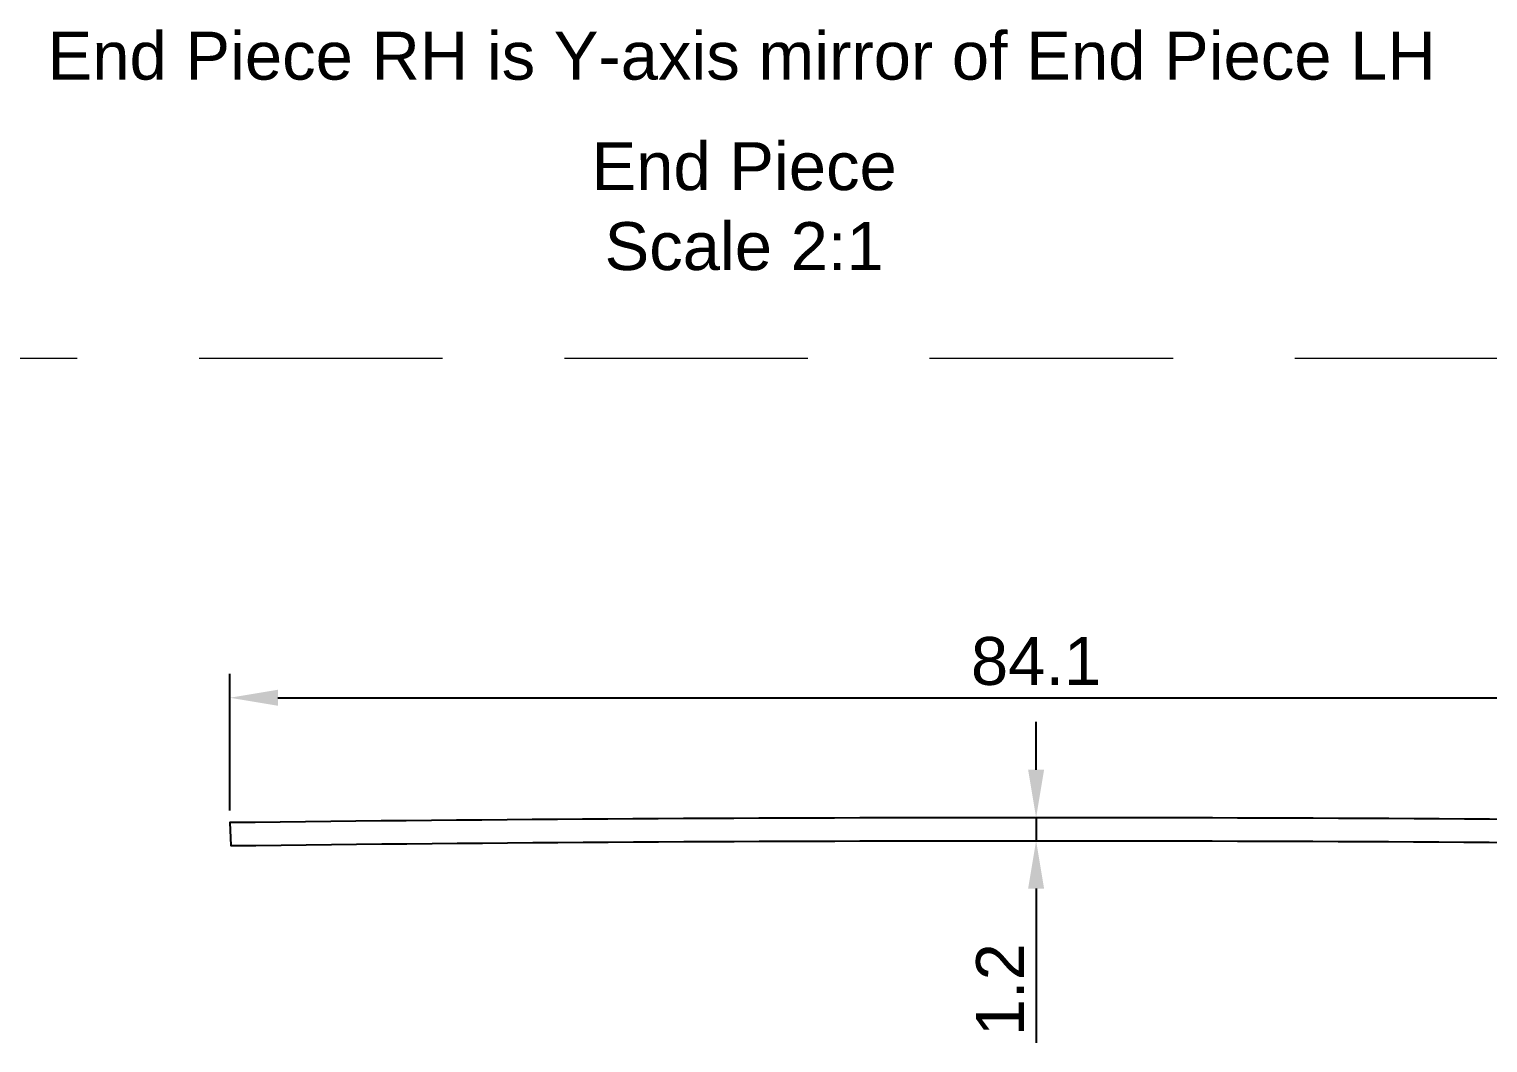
# Model space of a CAD drawing. Header units: millimetres. Extents: x 1399 to 2555, y 1196 to 1555.
# Drawn here: x 2183.6 to 2259.6, y 1340.5 to 1393.3 of the extents above; entities that cross this region are included whole.
import ezdxf
from ezdxf.enums import TextEntityAlignment as Align

# ---------------------------------------------------------------- set-up
doc = ezdxf.new("R2010")
doc.units = ezdxf.units.MM
doc.linetypes.add('HIDDEN', pattern=[9.525, 6.35, -3.175])
doc.layers.add('Dimension', color=3, linetype='Continuous')
doc.layers.add('Text', color=4, linetype='Continuous')
doc.styles.get("Standard").update_dxf_attribs({"font": 'arial.ttf'})
doc.styles.add('样式 1', font='romant.shx')
doc.dimstyles.new('ISO-25$0', dxfattribs={"dimtxt": 2.5, "dimasz": 2.5, "dimexe": 0.5, "dimexo": 1, "dimgap": 1, "dimtad": 0, "dimtih": 1, "dimtoh": 1, "dimdec": 1, "dimzin": 10, "dimdsep": 46, "dimlunit": 6, "dimtxsty": '样式 1', "dimcen": 0, "dimclrd": 256, "dimclre": 256, "dimclrt": 7, "dimazin": 0, "dimtfac": 1, "dimtdec": 1, "dimtofl": 0, "dimtmove": 0, "dimatfit": 0, "dimfxl": 1, "dimtolj": 1, "dimtzin": 10, "dimarcsym": 0})

# ---------------------------------------------------------------- blocks, each defined once
blk = doc.blocks.new('*D193')
at = {"layer": 'Defpoints', "color": 0, "transparency": 16777216}
for p in [(2278.118, 1358.454), (2194.034, 1351.94), (2278.118, 1351.94)]:
    blk.add_point(p, dxfattribs=at)
at = {"layer": 'Dimension', "color": 0, "lineweight": -2, "transparency": 16777216}
for p, q in [((2194.034, 1352.565), (2194.034, 1359.704)), ((2278.118, 1352.565), (2278.118, 1359.704)), ((2196.534, 1358.454), (2275.618, 1358.454))]:
    blk.add_line(p, q, dxfattribs=at)
at = {"layer": 'Dimension', "color": 0, "transparency": 16777216}
for points in [[(2196.534, 1358.871), (2196.534, 1358.037), (2194.034, 1358.454)], [(2275.618, 1358.871), (2275.618, 1358.037), (2278.118, 1358.454)]]:
    blk.add_solid(points, dxfattribs=at)
at = {"layer": 'Dimension', "color": 0, "transparency": 16777216, "insert": (2236.076, 1360.355), "char_height": 2.5, "attachment_point": 5}
blk.add_mtext('84.1', dxfattribs=at)
blk = doc.blocks.new('*D194')
at = {"layer": 'Defpoints', "color": 0, "transparency": 16777216}
for p in [(2236.076, 1352.197), (2236.076, 1350.997), (2236.076, 1350.997)]:
    blk.add_point(p, dxfattribs=at)
at = {"layer": 'Dimension', "color": 0, "lineweight": -2, "transparency": 16777216}
for p, q in [((2236.076, 1354.697), (2236.076, 1357.197)), ((2235.451, 1352.197), (2234.826, 1352.197)), ((2236.076, 1352.197), (2236.076, 1350.997)), ((2236.701, 1350.997), (2237.326, 1350.997)), ((2236.076, 1348.497), (2236.076, 1340.456))]:
    blk.add_line(p, q, dxfattribs=at)
at = {"layer": 'Dimension', "color": 0, "transparency": 16777216}
for points in [[(2235.659, 1354.697), (2236.493, 1354.697), (2236.076, 1352.197)], [(2235.659, 1348.497), (2236.493, 1348.497), (2236.076, 1350.997)]]:
    blk.add_solid(points, dxfattribs=at)
at = {"layer": 'Dimension', "color": 0, "transparency": 16777216, "insert": (2234.196, 1343.227), "char_height": 2.5, "attachment_point": 5, "rotation": 90}
blk.add_mtext('1.2', dxfattribs=at)

msp = doc.modelspace()

# ---------------------------------------------------------------- linework, layer by layer
at = {"color": 1, "linetype": 'HIDDEN', "lineweight": 9, "ltscale": 2}
msp.add_line((2154.32411, 1376.16045), (2550.76199, 1376.16045), dxfattribs=at)
msp.add_lwpolyline([(2278.11819, 1351.93951, 0.00612475), (2194.03368, 1351.93951), (2194.07778, 1350.73996, -0.00612047), (2278.07409, 1350.73996)], format="xyb", close=True)

# ---------------------------------------------------------------- texts
at = {"layer": 'Text'}
msp.add_text('End Piece RH is Y-axis mirror of End Piece LH', height=2.5, dxfattribs=at).set_placement((2220.7224, 1391.93864), align=Align.MIDDLE_CENTER)
at = {"layer": 'Text', "insert": (2220.85168, 1384.07511), "char_height": 2.5, "width": 52.663462, "attachment_point": 5}
msp.add_mtext('End Piece\\P\\pxqc;Scale 2:1', dxfattribs=at)

# ---------------------------------------------------------------- dimensions: what is measured, and where the dimension line sits
at = {"layer": 'Dimension'}
dim = msp.add_linear_dim(base=(2278.11819, 1358.45393), p1=(2194.03368, 1351.93951), p2=(2278.11819, 1351.93951), dimstyle='ISO-25$0', override={"dimexe": 1.25, "dimexo": 0.625, "dimgap": 0.625, "dimtad": 1, "dimtih": 0, "dimtoh": 0, "dimzin": 8, "dimlunit": 2, "dimtxsty": 'Standard', "dimcen": 2.5, "dimclrd": 0, "dimclre": 0, "dimclrt": 0, "dimadec": 0, "dimtp": 0.2, "dimtm": 0.2, "dimtdec": 2, "dimtofl": 1, "dimatfit": 3, "dimtolj": 0, "dimtzin": 8}, dxfattribs=at)
dim.commit()
dim.dimension.update_dxf_attribs({"geometry": '*D193', "text_midpoint": (2236.07593, 1358.45393), "dimtype": 160})
dim = msp.add_linear_dim(base=(2236.07593, 1350.997), p1=(2236.07593, 1352.197), p2=(2236.07593, 1350.997), angle=90, dimstyle='ISO-25$0', override={"dimexe": 1.25, "dimexo": 0.625, "dimgap": 0.625, "dimtad": 1, "dimtih": 0, "dimtoh": 0, "dimzin": 8, "dimlunit": 2, "dimtxsty": 'Standard', "dimcen": 2.5, "dimclrd": 0, "dimclre": 0, "dimclrt": 0, "dimadec": 0, "dimtp": 0.2, "dimtm": 0.2, "dimtdec": 2, "dimtofl": 1, "dimatfit": 3, "dimtolj": 0, "dimtzin": 8}, dxfattribs=at)
dim.commit()
dim.dimension.update_dxf_attribs({"geometry": '*D194', "text_midpoint": (2234.19582, 1343.22671)})

doc.saveas('drawing.dxf')
